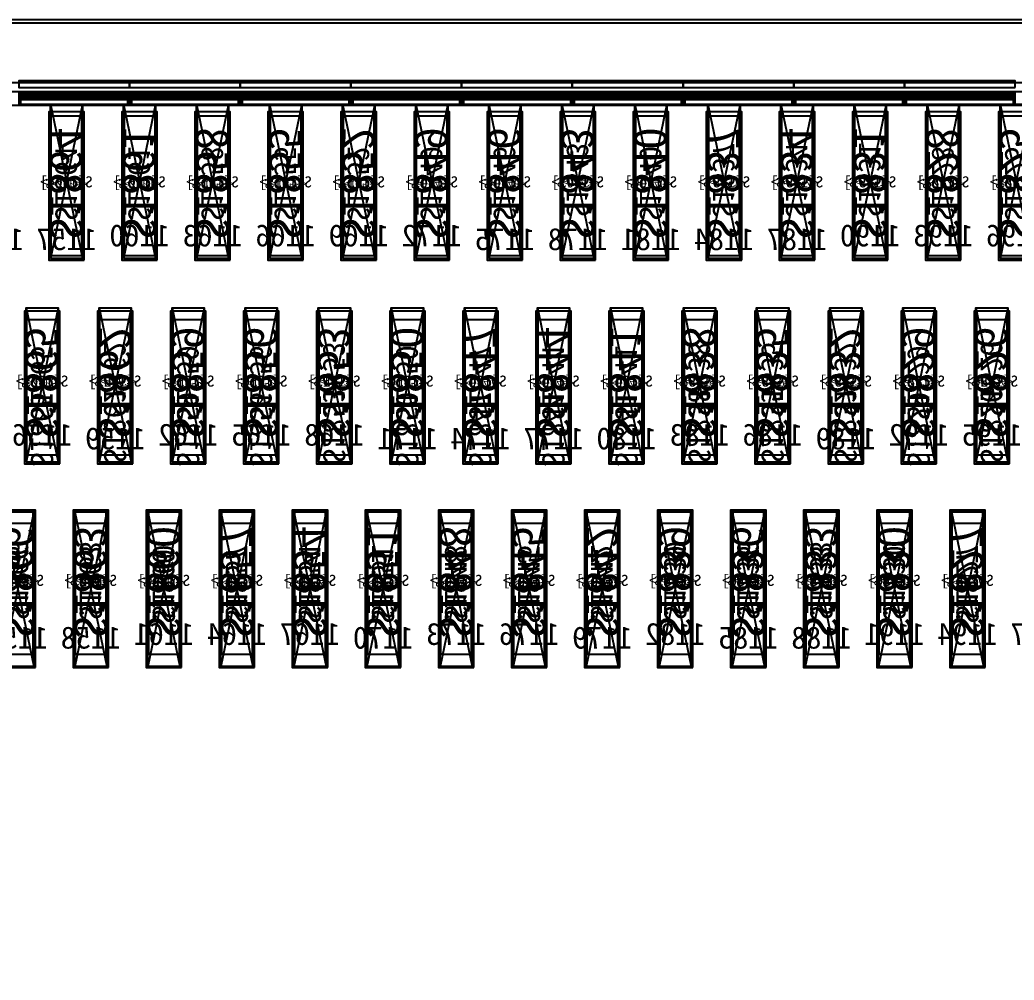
# Model space of a CAD drawing. Header units: millimetres. Extents: x 427 to 2444, y 137 to 817.
# Drawn here: x 1127.9973 to 1128.4464, y 301.2176 to 301.6514 of the extents above; entities that cross this region are included whole.
import ezdxf
from ezdxf.enums import TextEntityAlignment as Align

# ---------------------------------------------------------------- set-up
doc = ezdxf.new("R2010")
doc.units = ezdxf.units.MM
for name, color, linetype in [('L0', 211, 'Continuous'), ('L102', 91, 'Continuous'), ('L114', 213, 'Continuous'), ('L240', 60, 'Continuous'), ('L241', 200, 'Continuous'), ('L242', 51, 'Continuous'), ('L245', 53, 'Continuous'), ('L246', 93, 'Continuous'), ('L247', 13, 'Continuous'), ('L59', 140, 'Continuous'), ('L63', 4, 'Continuous'), ('L98', 150, 'Continuous')]:
    doc.layers.add(name, color=color, linetype=linetype)
doc.styles.add('txt', font='simhei.ttf')

# ---------------------------------------------------------------- blocks, each defined once
blk = doc.blocks.new('HX8394_F_PAD')
at = {"layer": 'L0'}
blk.add_lwpolyline([(-13.86, -0.4025), (-13.86, 0.4025), (13.86, 0.4025), (13.86, -0.4025), (-13.86, -0.4025)], close=True, dxfattribs=at)
at = {"layer": 'L241'}
blk.add_lwpolyline([(-13.9, -0.435), (-13.9, 0.435), (13.9, 0.435), (13.9, -0.435), (-13.9, -0.435)], close=True, dxfattribs=at)
at = {"layer": 'L242'}
for points in [[(7.193, 0.3285), (7.1915, 0.33), (7.1915, 0.392), (7.193, 0.3935), (7.206, 0.3935), (7.2075, 0.392), (7.2075, 0.33), (7.206, 0.3285), (7.193, 0.3285)], [(7.226, 0.3285), (7.2245, 0.33), (7.2245, 0.392), (7.226, 0.3935), (7.239, 0.3935), (7.2405, 0.392), (7.2405, 0.33), (7.239, 0.3285), (7.226, 0.3285)], [(7.259, 0.3285), (7.2575, 0.33), (7.2575, 0.392), (7.259, 0.3935), (7.272, 0.3935), (7.2735, 0.392), (7.2735, 0.33), (7.272, 0.3285), (7.259, 0.3285)], [(7.292, 0.3285), (7.2905, 0.33), (7.2905, 0.392), (7.292, 0.3935), (7.305, 0.3935), (7.3065, 0.392), (7.3065, 0.33), (7.305, 0.3285), (7.292, 0.3285)], [(7.325, 0.3285), (7.3235, 0.33), (7.3235, 0.392), (7.325, 0.3935), (7.338, 0.3935), (7.3395, 0.392), (7.3395, 0.33), (7.338, 0.3285), (7.325, 0.3285)], [(7.358, 0.3285), (7.3565, 0.33), (7.3565, 0.392), (7.358, 0.3935), (7.371, 0.3935), (7.3725, 0.392), (7.3725, 0.33), (7.371, 0.3285), (7.358, 0.3285)], [(7.391, 0.3285), (7.3895, 0.33), (7.3895, 0.392), (7.391, 0.3935), (7.404, 0.3935), (7.4055, 0.392), (7.4055, 0.33), (7.404, 0.3285), (7.391, 0.3285)], [(7.424, 0.3285), (7.4225, 0.33), (7.4225, 0.392), (7.424, 0.3935), (7.437, 0.3935), (7.4385, 0.392), (7.4385, 0.33), (7.437, 0.3285), (7.424, 0.3285)], [(7.457, 0.3285), (7.4555, 0.33), (7.4555, 0.392), (7.457, 0.3935), (7.47, 0.3935), (7.4715, 0.392), (7.4715, 0.33), (7.47, 0.3285), (7.457, 0.3285)], [(7.49, 0.3285), (7.4885, 0.33), (7.4885, 0.392), (7.49, 0.3935), (7.503, 0.3935), (7.5045, 0.392), (7.5045, 0.33), (7.503, 0.3285), (7.49, 0.3285)], [(7.523, 0.3285), (7.5215, 0.33), (7.5215, 0.392), (7.523, 0.3935), (7.536, 0.3935), (7.5375, 0.392), (7.5375, 0.33), (7.536, 0.3285), (7.523, 0.3285)], [(7.556, 0.3285), (7.5545, 0.33), (7.5545, 0.392), (7.556, 0.3935), (7.569, 0.3935), (7.5705, 0.392), (7.5705, 0.33), (7.569, 0.3285), (7.556, 0.3285)], [(7.589, 0.3285), (7.5875, 0.33), (7.5875, 0.392), (7.589, 0.3935), (7.602, 0.3935), (7.6035, 0.392), (7.6035, 0.33), (7.602, 0.3285), (7.589, 0.3285)], [(7.622, 0.3285), (7.6205, 0.33), (7.6205, 0.392), (7.622, 0.3935), (7.635, 0.3935), (7.6365, 0.392), (7.6365, 0.33), (7.635, 0.3285), (7.622, 0.3285)], [(7.204, 0.2385), (7.2025, 0.24), (7.2025, 0.302), (7.204, 0.3035), (7.217, 0.3035), (7.2185, 0.302), (7.2185, 0.24), (7.217, 0.2385), (7.204, 0.2385)], [(7.237, 0.2385), (7.2355, 0.24), (7.2355, 0.302), (7.237, 0.3035), (7.25, 0.3035), (7.2515, 0.302), (7.2515, 0.24), (7.25, 0.2385), (7.237, 0.2385)], [(7.27, 0.2385), (7.2685, 0.24), (7.2685, 0.302), (7.27, 0.3035), (7.283, 0.3035), (7.2845, 0.302), (7.2845, 0.24), (7.283, 0.2385), (7.27, 0.2385)], [(7.303, 0.2385), (7.3015, 0.24), (7.3015, 0.302), (7.303, 0.3035), (7.316, 0.3035), (7.3175, 0.302), (7.3175, 0.24), (7.316, 0.2385), (7.303, 0.2385)], [(7.336, 0.2385), (7.3345, 0.24), (7.3345, 0.302), (7.336, 0.3035), (7.349, 0.3035), (7.3505, 0.302), (7.3505, 0.24), (7.349, 0.2385), (7.336, 0.2385)], [(7.369, 0.2385), (7.3675, 0.24), (7.3675, 0.302), (7.369, 0.3035), (7.382, 0.3035), (7.3835, 0.302), (7.3835, 0.24), (7.382, 0.2385), (7.369, 0.2385)], [(7.402, 0.2385), (7.4005, 0.24), (7.4005, 0.302), (7.402, 0.3035), (7.415, 0.3035), (7.4165, 0.302), (7.4165, 0.24), (7.415, 0.2385), (7.402, 0.2385)], [(7.435, 0.2385), (7.4335, 0.24), (7.4335, 0.302), (7.435, 0.3035), (7.448, 0.3035), (7.4495, 0.302), (7.4495, 0.24), (7.448, 0.2385), (7.435, 0.2385)], [(7.468, 0.2385), (7.4665, 0.24), (7.4665, 0.302), (7.468, 0.3035), (7.481, 0.3035), (7.4825, 0.302), (7.4825, 0.24), (7.481, 0.2385), (7.468, 0.2385)], [(7.501, 0.2385), (7.4995, 0.24), (7.4995, 0.302), (7.501, 0.3035), (7.514, 0.3035), (7.5155, 0.302), (7.5155, 0.24), (7.514, 0.2385), (7.501, 0.2385)], [(7.534, 0.2385), (7.5325, 0.24), (7.5325, 0.302), (7.534, 0.3035), (7.547, 0.3035), (7.5485, 0.302), (7.5485, 0.24), (7.547, 0.2385), (7.534, 0.2385)], [(7.567, 0.2385), (7.5655, 0.24), (7.5655, 0.302), (7.567, 0.3035), (7.58, 0.3035), (7.5815, 0.302), (7.5815, 0.24), (7.58, 0.2385), (7.567, 0.2385)], [(7.6, 0.2385), (7.5985, 0.24), (7.5985, 0.302), (7.6, 0.3035), (7.613, 0.3035), (7.6145, 0.302), (7.6145, 0.24), (7.613, 0.2385), (7.6, 0.2385)], [(7.633, 0.2385), (7.6315, 0.24), (7.6315, 0.302), (7.633, 0.3035), (7.646, 0.3035), (7.6475, 0.302), (7.6475, 0.24), (7.646, 0.2385), (7.633, 0.2385)], [(7.215, 0.1485), (7.2135, 0.15), (7.2135, 0.212), (7.215, 0.2135), (7.228, 0.2135), (7.2295, 0.212), (7.2295, 0.15), (7.228, 0.1485), (7.215, 0.1485)], [(7.248, 0.1485), (7.2465, 0.15), (7.2465, 0.212), (7.248, 0.2135), (7.261, 0.2135), (7.2625, 0.212), (7.2625, 0.15), (7.261, 0.1485), (7.248, 0.1485)], [(7.281, 0.1485), (7.2795, 0.15), (7.2795, 0.212), (7.281, 0.2135), (7.294, 0.2135), (7.2955, 0.212), (7.2955, 0.15), (7.294, 0.1485), (7.281, 0.1485)], [(7.314, 0.1485), (7.3125, 0.15), (7.3125, 0.212), (7.314, 0.2135), (7.327, 0.2135), (7.3285, 0.212), (7.3285, 0.15), (7.327, 0.1485), (7.314, 0.1485)], [(7.347, 0.1485), (7.3455, 0.15), (7.3455, 0.212), (7.347, 0.2135), (7.36, 0.2135), (7.3615, 0.212), (7.3615, 0.15), (7.36, 0.1485), (7.347, 0.1485)], [(7.38, 0.1485), (7.3785, 0.15), (7.3785, 0.212), (7.38, 0.2135), (7.393, 0.2135), (7.3945, 0.212), (7.3945, 0.15), (7.393, 0.1485), (7.38, 0.1485)], [(7.413, 0.1485), (7.4115, 0.15), (7.4115, 0.212), (7.413, 0.2135), (7.426, 0.2135), (7.4275, 0.212), (7.4275, 0.15), (7.426, 0.1485), (7.413, 0.1485)], [(7.446, 0.1485), (7.4445, 0.15), (7.4445, 0.212), (7.446, 0.2135), (7.459, 0.2135), (7.4605, 0.212), (7.4605, 0.15), (7.459, 0.1485), (7.446, 0.1485)], [(7.479, 0.1485), (7.4775, 0.15), (7.4775, 0.212), (7.479, 0.2135), (7.492, 0.2135), (7.4935, 0.212), (7.4935, 0.15), (7.492, 0.1485), (7.479, 0.1485)], [(7.512, 0.1485), (7.5105, 0.15), (7.5105, 0.212), (7.512, 0.2135), (7.525, 0.2135), (7.5265, 0.212), (7.5265, 0.15), (7.525, 0.1485), (7.512, 0.1485)], [(7.545, 0.1485), (7.5435, 0.15), (7.5435, 0.212), (7.545, 0.2135), (7.558, 0.2135), (7.5595, 0.212), (7.5595, 0.15), (7.558, 0.1485), (7.545, 0.1485)], [(7.578, 0.1485), (7.5765, 0.15), (7.5765, 0.212), (7.578, 0.2135), (7.591, 0.2135), (7.5925, 0.212), (7.5925, 0.15), (7.591, 0.1485), (7.578, 0.1485)], [(7.611, 0.1485), (7.6095, 0.15), (7.6095, 0.212), (7.611, 0.2135), (7.624, 0.2135), (7.6255, 0.212), (7.6255, 0.15), (7.624, 0.1485), (7.611, 0.1485)], [(7.644, 0.1485), (7.6425, 0.15), (7.6425, 0.212), (7.644, 0.2135), (7.657, 0.2135), (7.6585, 0.212), (7.6585, 0.15), (7.657, 0.1485), (7.644, 0.1485)]]:
    blk.add_lwpolyline(points, close=True, dxfattribs=at)
at = {"layer": 'L247', "style": 'txt'}
for s, p in [('S1828', (7.2325, 0.361)), ('S1831', (7.2655, 0.362666)), ('S1834', (7.2985, 0.362666)), ('S1837', (7.3315, 0.362666)), ('S1840', (7.3645, 0.361)), ('S1843', (7.3975, 0.362666)), ('S1846', (7.4305, 0.361)), ('S1849', (7.4635, 0.361)), ('S1852', (7.4965, 0.361)), ('S1858', (7.5625, 0.361)), ('S1861', (7.5955, 0.361)), ('S1864', (7.6285, 0.361)), ('S1825', (7.1995, 0.361)), ('S1855', (7.5295, 0.361)), ('S1826', (7.2105, 0.272666)), ('S1832', (7.2765, 0.272666)), ('S1835', (7.3095, 0.272666)), ('S1838', (7.3425, 0.272666)), ('S1844', (7.4085, 0.271)), ('S1853', (7.5075, 0.272666)), ('S1862', (7.6065, 0.272666)), ('S1829', (7.2435, 0.271)), ('S1841', (7.3755, 0.271)), ('S1847', (7.4415, 0.271)), ('S1850', (7.4745, 0.271)), ('S1856', (7.5405, 0.271)), ('S1859', (7.5735, 0.271)), ('S1865', (7.6395, 0.271)), ('S1830', (7.2545, 0.182666)), ('S1833', (7.2875, 0.182666)), ('S1836', (7.3205, 0.182666)), ('S1839', (7.3535, 0.182666)), ('S1863', (7.6175, 0.182666)), ('S1866', (7.6505, 0.182666)), ('S1827', (7.2215, 0.181)), ('S1842', (7.3865, 0.181)), ('S1845', (7.4195, 0.181)), ('S1848', (7.4525, 0.181)), ('S1851', (7.4855, 0.181)), ('S1854', (7.5185, 0.181)), ('S1857', (7.5515, 0.181)), ('S1860', (7.5845, 0.181))]:
    blk.add_text(s, height=0.01, rotation=90, dxfattribs=at).set_placement(p, align=Align.MIDDLE_CENTER)
blk = doc.blocks.new('NTBUMP_65X16')
at = {"layer": 'L242'}
blk.add_lwpolyline([(-0.008, -0.0325), (-0.008, 0.0325), (0.008, 0.0325), (0.008, -0.0325), (-0.008, -0.0325)], close=True, dxfattribs=at)
blk = doc.blocks.new('ILI9881C_AA_NTBUMP_PM_875UM')
at = {"layer": 'L241'}
blk.add_lwpolyline([(-13.92, -0.4375), (-13.92, 0.4375), (13.92, 0.4375), (13.92, -0.4375), (-13.92, -0.4375)], close=True, dxfattribs=at)
at = {"rotation": 180}
for p in [(7.1995, 0.365), (7.2325, 0.365), (7.2655, 0.365), (7.2985, 0.365), (7.3315, 0.365), (7.3645, 0.365), (7.3975, 0.365), (7.4305, 0.365), (7.4635, 0.365), (7.4965, 0.365), (7.5295, 0.365), (7.5625, 0.365), (7.5955, 0.365), (7.6285, 0.365), (7.2105, 0.275), (7.2435, 0.275), (7.2765, 0.275), (7.3095, 0.275), (7.3425, 0.275), (7.3755, 0.275), (7.4085, 0.275), (7.4415, 0.275), (7.4745, 0.275), (7.5075, 0.275), (7.5405, 0.275), (7.5735, 0.275), (7.6065, 0.275), (7.6395, 0.275), (7.2215, 0.185), (7.2545, 0.185), (7.2875, 0.185), (7.3205, 0.185), (7.3535, 0.185), (7.3865, 0.185), (7.4195, 0.185), (7.4525, 0.185), (7.4855, 0.185), (7.5185, 0.185), (7.5515, 0.185), (7.5845, 0.185), (7.6175, 0.185), (7.6505, 0.185)]:
    blk.add_blockref('NTBUMP_65X16', p, dxfattribs=at)
at = {"layer": 'L246', "style": 'txt'}
for s, p in [('S1825', (7.1995, 0.365)), ('S1828', (7.2325, 0.365)), ('S1831', (7.2655, 0.365)), ('S1834', (7.2985, 0.365)), ('S1837', (7.3315, 0.365)), ('S1840', (7.3645, 0.365)), ('S1843', (7.3975, 0.365)), ('S1846', (7.4305, 0.365)), ('S1849', (7.4635, 0.365)), ('S1852', (7.4965, 0.365)), ('S1855', (7.5295, 0.365)), ('S1858', (7.5625, 0.365)), ('S1861', (7.5955, 0.365)), ('S1864', (7.6285, 0.365)), ('S1826', (7.2105, 0.275)), ('S1829', (7.2435, 0.275)), ('S1832', (7.2765, 0.275)), ('S1835', (7.3095, 0.275)), ('S1838', (7.3425, 0.275)), ('S1841', (7.3755, 0.275)), ('S1844', (7.4085, 0.275)), ('S1847', (7.4415, 0.275)), ('S1850', (7.4745, 0.275)), ('S1853', (7.5075, 0.275)), ('S1856', (7.5405, 0.275)), ('S1859', (7.5735, 0.275)), ('S1862', (7.6065, 0.275)), ('S1865', (7.6395, 0.275)), ('S1827', (7.2215, 0.185)), ('S1830', (7.2545, 0.185)), ('S1833', (7.2875, 0.185)), ('S1836', (7.3205, 0.185)), ('S1839', (7.3535, 0.185)), ('S1842', (7.3865, 0.185)), ('S1845', (7.4195, 0.185)), ('S1848', (7.4525, 0.185)), ('S1851', (7.4855, 0.185)), ('S1854', (7.5185, 0.185)), ('S1857', (7.5515, 0.185)), ('S1860', (7.5845, 0.185)), ('S1863', (7.6175, 0.185)), ('S1866', (7.6505, 0.185))]:
    blk.add_text(s, height=0.015, rotation=90, dxfattribs=at).set_placement(p, align=Align.MIDDLE_CENTER)
for s, p in [('1196', (7.1995, 0.341666)), ('1193', (7.2325, 0.341666)), ('1190', (7.2655, 0.341666)), ('1172', (7.4635, 0.341666)), ('1169', (7.4965, 0.341666)), ('1166', (7.5295, 0.341666)), ('1163', (7.5625, 0.341666)), ('1160', (7.5955, 0.341666)), ('1187', (7.2985, 0.34)), ('1184', (7.3315, 0.34)), ('1181', (7.3645, 0.34)), ('1178', (7.3975, 0.34)), ('1175', (7.4305, 0.34)), ('1157', (7.6285, 0.34)), ('1154', (7.6615, 0.34)), ('1195', (7.2105, 0.251666)), ('1192', (7.2435, 0.251666)), ('1186', (7.3095, 0.251666)), ('1183', (7.3425, 0.251666)), ('1168', (7.5075, 0.251666)), ('1165', (7.5405, 0.251666)), ('1162', (7.5735, 0.251666)), ('1156', (7.6395, 0.251666)), ('1189', (7.2765, 0.25)), ('1180', (7.3755, 0.25)), ('1177', (7.4085, 0.25)), ('1174', (7.4415, 0.25)), ('1171', (7.4745, 0.25)), ('1159', (7.6065, 0.25)), ('1197', (7.1885, 0.161666)), ('1194', (7.2215, 0.161666)), ('1191', (7.2545, 0.161666)), ('1182', (7.3535, 0.161666)), ('1176', (7.4195, 0.161666)), ('1173', (7.4525, 0.161666)), ('1167', (7.5185, 0.161666)), ('1164', (7.5515, 0.161666)), ('1161', (7.5845, 0.161666)), ('1188', (7.2875, 0.16)), ('1185', (7.3205, 0.16)), ('1179', (7.3865, 0.16)), ('1170', (7.4855, 0.16)), ('1158', (7.6175, 0.16)), ('1155', (7.6505, 0.16))]:
    blk.add_text(s, height=0.01, dxfattribs=at).set_placement(p, align=Align.MIDDLE_CENTER)
blk = doc.blocks.new('OUT_3BUMP')
at = {"layer": 'L242'}
for points in [[(0, 0.206), (0, 0.271), (0.016, 0.271), (0.016, 0.206), (0, 0.206)], [(0.011, 0.116), (0.011, 0.181), (0.027, 0.181), (0.027, 0.116), (0.011, 0.116)], [(0.022, 0.026), (0.022, 0.091), (0.038, 0.091), (0.038, 0.026), (0.022, 0.026)]]:
    blk.add_lwpolyline(points, close=True, dxfattribs=at)
blk = doc.blocks.new('JD9365Z_PAD_20170829_Y880')
at = {"layer": 'L241'}
blk.add_lwpolyline([(-13.95, -0.41), (-13.95, 0.41), (13.95, 0.41), (13.95, -0.41), (-13.95, -0.41)], close=True, dxfattribs=at)
at = {"row_count": 1, "column_count": 372, "row_spacing": 0.245, "column_spacing": 0.033}
blk.add_blockref('OUT_3BUMP', (1.3835, 0.13), dxfattribs=at)
at = {"layer": 'L240', "style": 'txt'}
for s, p in [('S[1585]', (7.1995, 0.369333)), ('S[1588]', (7.2325, 0.369333)), ('S[1591]', (7.2655, 0.369333)), ('S[1594]', (7.2985, 0.369333)), ('S[1597]', (7.3315, 0.369333)), ('S[1600]', (7.3645, 0.369333)), ('S[1603]', (7.3975, 0.369333)), ('S[1606]', (7.4305, 0.369333)), ('S[1609]', (7.4635, 0.369333)), ('S[1612]', (7.4965, 0.369333)), ('S[1615]', (7.5295, 0.369333)), ('S[1618]', (7.5625, 0.369333)), ('S[1621]', (7.5955, 0.369333)), ('S[1624]', (7.6285, 0.369333)), ('S[1586]', (7.2105, 0.279333)), ('S[1589]', (7.2435, 0.279333)), ('S[1592]', (7.2765, 0.279333)), ('S[1595]', (7.3095, 0.279333)), ('S[1598]', (7.3425, 0.279333)), ('S[1601]', (7.3755, 0.279333)), ('S[1604]', (7.4085, 0.279333)), ('S[1607]', (7.4415, 0.279333)), ('S[1610]', (7.4745, 0.279333)), ('S[1613]', (7.5075, 0.279333)), ('S[1616]', (7.5405, 0.279333)), ('S[1619]', (7.5735, 0.279333)), ('S[1622]', (7.6065, 0.279333)), ('S[1625]', (7.6395, 0.279333)), ('S[1587]', (7.2215, 0.189333)), ('S[1590]', (7.2545, 0.189333)), ('S[1593]', (7.2875, 0.189333)), ('S[1596]', (7.3205, 0.189333)), ('S[1599]', (7.3535, 0.189333)), ('S[1602]', (7.3865, 0.189333)), ('S[1605]', (7.4195, 0.189333)), ('S[1608]', (7.4525, 0.189333)), ('S[1611]', (7.4855, 0.189333)), ('S[1614]', (7.5185, 0.189333)), ('S[1617]', (7.5515, 0.189333)), ('S[1620]', (7.5845, 0.189333)), ('S[1623]', (7.6175, 0.189333)), ('S[1626]', (7.6505, 0.189333))]:
    blk.add_text(s, height=0.005, dxfattribs=at).set_placement(p, align=Align.MIDDLE_CENTER)
blk = doc.blocks.new('NV3052C3P_BUMP_ORI_20190911')
at = {"layer": 'L241'}
blk.add_lwpolyline([(-13.8, -0.398), (-13.8, 0.398), (13.8, 0.398), (13.8, -0.398), (-13.8, -0.398)], close=True, dxfattribs=at)
at = {"layer": 'L242'}
for points in [[(7.1915, 0.32), (7.1915, 0.385), (7.2075, 0.385), (7.2075, 0.32), (7.1915, 0.32)], [(7.2245, 0.32), (7.2245, 0.385), (7.2405, 0.385), (7.2405, 0.32), (7.2245, 0.32)], [(7.2575, 0.32), (7.2575, 0.385), (7.2735, 0.385), (7.2735, 0.32), (7.2575, 0.32)], [(7.2905, 0.32), (7.2905, 0.385), (7.3065, 0.385), (7.3065, 0.32), (7.2905, 0.32)], [(7.3235, 0.32), (7.3235, 0.385), (7.3395, 0.385), (7.3395, 0.32), (7.3235, 0.32)], [(7.3565, 0.32), (7.3565, 0.385), (7.3725, 0.385), (7.3725, 0.32), (7.3565, 0.32)], [(7.3895, 0.32), (7.3895, 0.385), (7.4055, 0.385), (7.4055, 0.32), (7.3895, 0.32)], [(7.4225, 0.32), (7.4225, 0.385), (7.4385, 0.385), (7.4385, 0.32), (7.4225, 0.32)], [(7.4555, 0.32), (7.4555, 0.385), (7.4715, 0.385), (7.4715, 0.32), (7.4555, 0.32)], [(7.4885, 0.32), (7.4885, 0.385), (7.5045, 0.385), (7.5045, 0.32), (7.4885, 0.32)], [(7.5215, 0.32), (7.5215, 0.385), (7.5375, 0.385), (7.5375, 0.32), (7.5215, 0.32)], [(7.5545, 0.32), (7.5545, 0.385), (7.5705, 0.385), (7.5705, 0.32), (7.5545, 0.32)], [(7.5875, 0.32), (7.5875, 0.385), (7.6035, 0.385), (7.6035, 0.32), (7.5875, 0.32)], [(7.6205, 0.32), (7.6205, 0.385), (7.6365, 0.385), (7.6365, 0.32), (7.6205, 0.32)], [(7.2025, 0.23), (7.2025, 0.295), (7.2185, 0.295), (7.2185, 0.23), (7.2025, 0.23)], [(7.2355, 0.23), (7.2355, 0.295), (7.2515, 0.295), (7.2515, 0.23), (7.2355, 0.23)], [(7.2685, 0.23), (7.2685, 0.295), (7.2845, 0.295), (7.2845, 0.23), (7.2685, 0.23)], [(7.3015, 0.23), (7.3015, 0.295), (7.3175, 0.295), (7.3175, 0.23), (7.3015, 0.23)], [(7.3345, 0.23), (7.3345, 0.295), (7.3505, 0.295), (7.3505, 0.23), (7.3345, 0.23)], [(7.3675, 0.23), (7.3675, 0.295), (7.3835, 0.295), (7.3835, 0.23), (7.3675, 0.23)], [(7.4005, 0.23), (7.4005, 0.295), (7.4165, 0.295), (7.4165, 0.23), (7.4005, 0.23)], [(7.4335, 0.23), (7.4335, 0.295), (7.4495, 0.295), (7.4495, 0.23), (7.4335, 0.23)], [(7.4665, 0.23), (7.4665, 0.295), (7.4825, 0.295), (7.4825, 0.23), (7.4665, 0.23)], [(7.4995, 0.23), (7.4995, 0.295), (7.5155, 0.295), (7.5155, 0.23), (7.4995, 0.23)], [(7.5325, 0.23), (7.5325, 0.295), (7.5485, 0.295), (7.5485, 0.23), (7.5325, 0.23)], [(7.5655, 0.23), (7.5655, 0.295), (7.5815, 0.295), (7.5815, 0.23), (7.5655, 0.23)], [(7.5985, 0.23), (7.5985, 0.295), (7.6145, 0.295), (7.6145, 0.23), (7.5985, 0.23)], [(7.6315, 0.23), (7.6315, 0.295), (7.6475, 0.295), (7.6475, 0.23), (7.6315, 0.23)], [(7.2135, 0.14), (7.2135, 0.205), (7.2295, 0.205), (7.2295, 0.14), (7.2135, 0.14)], [(7.2465, 0.14), (7.2465, 0.205), (7.2625, 0.205), (7.2625, 0.14), (7.2465, 0.14)], [(7.2795, 0.14), (7.2795, 0.205), (7.2955, 0.205), (7.2955, 0.14), (7.2795, 0.14)], [(7.3125, 0.14), (7.3125, 0.205), (7.3285, 0.205), (7.3285, 0.14), (7.3125, 0.14)], [(7.3455, 0.14), (7.3455, 0.205), (7.3615, 0.205), (7.3615, 0.14), (7.3455, 0.14)], [(7.3785, 0.14), (7.3785, 0.205), (7.3945, 0.205), (7.3945, 0.14), (7.3785, 0.14)], [(7.4115, 0.14), (7.4115, 0.205), (7.4275, 0.205), (7.4275, 0.14), (7.4115, 0.14)], [(7.4445, 0.14), (7.4445, 0.205), (7.4605, 0.205), (7.4605, 0.14), (7.4445, 0.14)], [(7.4775, 0.14), (7.4775, 0.205), (7.4935, 0.205), (7.4935, 0.14), (7.4775, 0.14)], [(7.5105, 0.14), (7.5105, 0.205), (7.5265, 0.205), (7.5265, 0.14), (7.5105, 0.14)], [(7.5435, 0.14), (7.5435, 0.205), (7.5595, 0.205), (7.5595, 0.14), (7.5435, 0.14)], [(7.5765, 0.14), (7.5765, 0.205), (7.5925, 0.205), (7.5925, 0.14), (7.5765, 0.14)], [(7.6095, 0.14), (7.6095, 0.205), (7.6255, 0.205), (7.6255, 0.14), (7.6095, 0.14)], [(7.6425, 0.14), (7.6425, 0.205), (7.6585, 0.205), (7.6585, 0.14), (7.6425, 0.14)]]:
    blk.add_lwpolyline(points, close=True, dxfattribs=at)
at = {"layer": 'L245', "style": 'txt'}
for s, p in [('S<1825>', (7.199473, 0.353333)), ('S<1828>', (7.232473, 0.353333)), ('S<1831>', (7.265473, 0.353333)), ('S<1834>', (7.298473, 0.353333)), ('S<1837>', (7.331473, 0.353333)), ('S<1840>', (7.364473, 0.353333)), ('S<1843>', (7.397473, 0.353333)), ('S<1846>', (7.430473, 0.353333)), ('S<1849>', (7.463473, 0.353333)), ('S<1852>', (7.496473, 0.353333)), ('S<1855>', (7.529473, 0.353333)), ('S<1858>', (7.562473, 0.353333)), ('S<1861>', (7.595473, 0.353333)), ('S<1864>', (7.628473, 0.353333)), ('S<1826>', (7.210473, 0.263333)), ('S<1829>', (7.243473, 0.263333)), ('S<1832>', (7.276473, 0.263333)), ('S<1835>', (7.309473, 0.263333)), ('S<1838>', (7.342473, 0.263333)), ('S<1841>', (7.375473, 0.263333)), ('S<1844>', (7.408473, 0.263333)), ('S<1847>', (7.441473, 0.263333)), ('S<1850>', (7.474473, 0.263333)), ('S<1853>', (7.507473, 0.263333)), ('S<1856>', (7.540473, 0.263333)), ('S<1859>', (7.573473, 0.263333)), ('S<1862>', (7.606473, 0.263333)), ('S<1865>', (7.639473, 0.263333)), ('S<1827>', (7.221473, 0.173333)), ('S<1830>', (7.254473, 0.173333)), ('S<1833>', (7.287473, 0.173333)), ('S<1836>', (7.320473, 0.173333)), ('S<1839>', (7.353473, 0.173333)), ('S<1842>', (7.386473, 0.173333)), ('S<1845>', (7.419473, 0.173333)), ('S<1848>', (7.452473, 0.173333)), ('S<1851>', (7.485473, 0.173333)), ('S<1854>', (7.518473, 0.173333)), ('S<1857>', (7.551473, 0.173333)), ('S<1860>', (7.584473, 0.173333)), ('S<1863>', (7.617473, 0.173333)), ('S<1866>', (7.650473, 0.173333))]:
    blk.add_text(s, height=0.005, dxfattribs=at).set_placement(p, align=Align.MIDDLE_CENTER)
blk = doc.blocks.new('BUMP_14_65')
at = {"layer": 'L242'}
blk.add_lwpolyline([(-0.007, -0.022), (-0.007, 0.043), (0.007, 0.043), (0.007, -0.022), (-0.007, -0.022)], close=True, dxfattribs=at)
blk = doc.blocks.new('FL11283_A_OTHER')
at = {"layer": 'L102'}
blk.add_lwpolyline([(0, 0), (0, 0.41), (13.86, 0.41), (13.86, 0), (0, 0)], close=True, dxfattribs=at)
at = {"layer": 'L241'}
blk.add_lwpolyline([(-13.86, -0.41), (-13.86, 0.41), (13.86, 0.41), (13.86, 0.404), (-13.854, 0.404), (-13.854, -0.404), (13.854, -0.404), (13.854, 0.404), (13.86, 0.404), (13.86, -0.41), (-13.86, -0.41)], close=True, dxfattribs=at)
at = {"layer": 'L59'}
blk.add_lwpolyline([(-13.86, -0.41), (-13.86, 0.41), (13.86, 0.41), (13.86, -0.41), (-13.86, -0.41)], close=True, dxfattribs=at)
for p in [(7.1995, 0.358), (7.2325, 0.358), (7.2655, 0.358), (7.2985, 0.358), (7.3315, 0.358), (7.3645, 0.358), (7.3975, 0.358), (7.4305, 0.358), (7.4635, 0.358), (7.4965, 0.358), (7.5295, 0.358), (7.5625, 0.358), (7.5955, 0.358), (7.6285, 0.358), (7.2105, 0.268), (7.2435, 0.268), (7.2765, 0.268), (7.3095, 0.268), (7.3425, 0.268), (7.3755, 0.268), (7.4085, 0.268), (7.4415, 0.268), (7.4745, 0.268), (7.5075, 0.268), (7.5405, 0.268), (7.5735, 0.268), (7.6065, 0.268), (7.6395, 0.268), (7.2215, 0.178), (7.2545, 0.178), (7.2875, 0.178), (7.3205, 0.178), (7.3535, 0.178), (7.3865, 0.178), (7.4195, 0.178), (7.4525, 0.178), (7.4855, 0.178), (7.5185, 0.178), (7.5515, 0.178), (7.5845, 0.178), (7.6175, 0.178), (7.6505, 0.178)]:
    blk.add_blockref('BUMP_14_65', p)
at = {"layer": 'L102', "style": 'txt'}
for s, p in [('S1831', (7.2655, 0.370166)), ('S1834', (7.2985, 0.370166)), ('S1837', (7.3315, 0.370166)), ('S1843', (7.3975, 0.370166)), ('S1825', (7.1995, 0.3685)), ('S1828', (7.2325, 0.3685)), ('S1840', (7.3645, 0.3685)), ('S1846', (7.4305, 0.3685)), ('S1849', (7.4635, 0.3685)), ('S1852', (7.4965, 0.3685)), ('S1855', (7.5295, 0.3685)), ('S1858', (7.5625, 0.3685)), ('S1861', (7.5955, 0.3685)), ('S1864', (7.6285, 0.3685)), ('S1826', (7.2105, 0.259166)), ('S1832', (7.2765, 0.259166)), ('S1835', (7.3095, 0.259166)), ('S1838', (7.3425, 0.259166)), ('S1844', (7.4085, 0.2575)), ('S1853', (7.5075, 0.259166)), ('S1862', (7.6065, 0.259166)), ('S1829', (7.2435, 0.2575)), ('S1841', (7.3755, 0.2575)), ('S1847', (7.4415, 0.2575)), ('S1850', (7.4745, 0.2575)), ('S1856', (7.5405, 0.2575)), ('S1859', (7.5735, 0.2575)), ('S1865', (7.6395, 0.2575)), ('S1827', (7.2215, 0.1865)), ('S1830', (7.2545, 0.188166)), ('S1833', (7.2875, 0.188166)), ('S1836', (7.3205, 0.188166)), ('S1839', (7.3535, 0.188166)), ('S1842', (7.3865, 0.1865)), ('S1845', (7.4195, 0.1865)), ('S1848', (7.4525, 0.1865)), ('S1851', (7.4855, 0.1865)), ('S1854', (7.5185, 0.1865)), ('S1857', (7.5515, 0.1865)), ('S1860', (7.5845, 0.1865)), ('S1863', (7.6175, 0.188166)), ('S1866', (7.6505, 0.188166))]:
    blk.add_text(s, height=0.01, rotation=90, dxfattribs=at).set_placement(p, align=Align.MIDDLE_CENTER)
blk = doc.blocks.new('GC9702_LCDPAD_BUMP')
at = {"layer": 'L242'}
blk.add_lwpolyline([(-0.008, -0.0325), (-0.008, 0.0325), (0.008, 0.0325), (0.008, -0.0325), (-0.008, -0.0325)], close=True, dxfattribs=at)
blk = doc.blocks.new('GC9702_BUMP_NOCOMPENSATION')
at = {"layer": 'L114', "const_width": 0.004}
for points in [[(7.2, 0.378), (7.25, 0.378)], [(7.2, 0.378), (7.25, 0.378)], [(7.2, 0.378), (7.25, 0.378)], [(7.2, 0.378), (7.25, 0.378)], [(7.25, 0.378), (7.3, 0.378)], [(7.25, 0.378), (7.3, 0.378)], [(7.25, 0.378), (7.3, 0.378)], [(7.25, 0.378), (7.3, 0.378)], [(7.3, 0.378), (7.35, 0.378)], [(7.3, 0.378), (7.35, 0.378)], [(7.3, 0.378), (7.35, 0.378)], [(7.3, 0.378), (7.35, 0.378)], [(7.35, 0.378), (7.4, 0.378)], [(7.35, 0.378), (7.4, 0.378)], [(7.35, 0.378), (7.4, 0.378)], [(7.35, 0.378), (7.4, 0.378)], [(7.4, 0.378), (7.45, 0.378)], [(7.4, 0.378), (7.45, 0.378)], [(7.4, 0.378), (7.45, 0.378)], [(7.4, 0.378), (7.45, 0.378)], [(7.45, 0.378), (7.5, 0.378)], [(7.45, 0.378), (7.5, 0.378)], [(7.45, 0.378), (7.5, 0.378)], [(7.45, 0.378), (7.5, 0.378)], [(7.5, 0.378), (7.55, 0.378)], [(7.5, 0.378), (7.55, 0.378)], [(7.5, 0.378), (7.55, 0.378)], [(7.5, 0.378), (7.55, 0.378)], [(7.55, 0.378), (7.6, 0.378)], [(7.55, 0.378), (7.6, 0.378)], [(7.55, 0.378), (7.6, 0.378)], [(7.55, 0.378), (7.6, 0.378)], [(7.6, 0.378), (7.65, 0.378)], [(7.6, 0.378), (7.65, 0.378)], [(7.6, 0.378), (7.65, 0.378)], [(7.6, 0.378), (7.65, 0.378)]]:
    blk.add_lwpolyline(points, dxfattribs=at)
at = {"layer": 'L114'}
for points in [[(7.2, 0.374), (7.2, 0.38), (7.25, 0.38), (7.25, 0.374), (7.2, 0.374)], [(7.2, 0.374), (7.2, 0.38), (7.25, 0.38), (7.25, 0.374), (7.2, 0.374)], [(7.20074, 0.37443), (7.20074, 0.379), (7.24918, 0.379), (7.24918, 0.37443), (7.20074, 0.37443)], [(7.20074, 0.37443), (7.20074, 0.379), (7.24918, 0.379), (7.24918, 0.37443), (7.20074, 0.37443)], [(7.25, 0.374), (7.25, 0.38), (7.3, 0.38), (7.3, 0.374), (7.25, 0.374)], [(7.25, 0.374), (7.25, 0.38), (7.3, 0.38), (7.3, 0.374), (7.25, 0.374)], [(7.25074, 0.37443), (7.25074, 0.379), (7.29918, 0.379), (7.29918, 0.37443), (7.25074, 0.37443)], [(7.25074, 0.37443), (7.25074, 0.379), (7.29918, 0.379), (7.29918, 0.37443), (7.25074, 0.37443)], [(7.3, 0.374), (7.3, 0.38), (7.35, 0.38), (7.35, 0.374), (7.3, 0.374)], [(7.3, 0.374), (7.3, 0.38), (7.35, 0.38), (7.35, 0.374), (7.3, 0.374)], [(7.30074, 0.37443), (7.30074, 0.379), (7.34918, 0.379), (7.34918, 0.37443), (7.30074, 0.37443)], [(7.30074, 0.37443), (7.30074, 0.379), (7.34918, 0.379), (7.34918, 0.37443), (7.30074, 0.37443)], [(7.35, 0.374), (7.35, 0.38), (7.4, 0.38), (7.4, 0.374), (7.35, 0.374)], [(7.35, 0.374), (7.35, 0.38), (7.4, 0.38), (7.4, 0.374), (7.35, 0.374)], [(7.35074, 0.37443), (7.35074, 0.379), (7.39918, 0.379), (7.39918, 0.37443), (7.35074, 0.37443)], [(7.35074, 0.37443), (7.35074, 0.379), (7.39918, 0.379), (7.39918, 0.37443), (7.35074, 0.37443)], [(7.4, 0.374), (7.4, 0.38), (7.45, 0.38), (7.45, 0.374), (7.4, 0.374)], [(7.4, 0.374), (7.4, 0.38), (7.45, 0.38), (7.45, 0.374), (7.4, 0.374)], [(7.40074, 0.37443), (7.40074, 0.379), (7.44918, 0.379), (7.44918, 0.37443), (7.40074, 0.37443)], [(7.40074, 0.37443), (7.40074, 0.379), (7.44918, 0.379), (7.44918, 0.37443), (7.40074, 0.37443)], [(7.45, 0.374), (7.45, 0.38), (7.5, 0.38), (7.5, 0.374), (7.45, 0.374)], [(7.45, 0.374), (7.45, 0.38), (7.5, 0.38), (7.5, 0.374), (7.45, 0.374)], [(7.45074, 0.37443), (7.45074, 0.379), (7.49918, 0.379), (7.49918, 0.37443), (7.45074, 0.37443)], [(7.45074, 0.37443), (7.45074, 0.379), (7.49918, 0.379), (7.49918, 0.37443), (7.45074, 0.37443)], [(7.5, 0.374), (7.5, 0.38), (7.55, 0.38), (7.55, 0.374), (7.5, 0.374)], [(7.5, 0.374), (7.5, 0.38), (7.55, 0.38), (7.55, 0.374), (7.5, 0.374)], [(7.50074, 0.37443), (7.50074, 0.379), (7.54918, 0.379), (7.54918, 0.37443), (7.50074, 0.37443)], [(7.50074, 0.37443), (7.50074, 0.379), (7.54918, 0.379), (7.54918, 0.37443), (7.50074, 0.37443)], [(7.55, 0.374), (7.55, 0.38), (7.6, 0.38), (7.6, 0.374), (7.55, 0.374)], [(7.55, 0.374), (7.55, 0.38), (7.6, 0.38), (7.6, 0.374), (7.55, 0.374)], [(7.55074, 0.37443), (7.55074, 0.379), (7.59918, 0.379), (7.59918, 0.37443), (7.55074, 0.37443)], [(7.55074, 0.37443), (7.55074, 0.379), (7.59918, 0.379), (7.59918, 0.37443), (7.55074, 0.37443)], [(7.6, 0.374), (7.6, 0.38), (7.65, 0.38), (7.65, 0.374), (7.6, 0.374)], [(7.6, 0.374), (7.6, 0.38), (7.65, 0.38), (7.65, 0.374), (7.6, 0.374)], [(7.60074, 0.37443), (7.60074, 0.379), (7.64918, 0.379), (7.64918, 0.37443), (7.60074, 0.37443)], [(7.60074, 0.37443), (7.60074, 0.379), (7.64918, 0.379), (7.64918, 0.37443), (7.60074, 0.37443)]]:
    blk.add_lwpolyline(points, close=True, dxfattribs=at)
at = {"layer": 'L241'}
for points in [[(7.2, 0.382), (7.2, 0.385), (7.25, 0.385), (7.25, 0.382), (7.2, 0.382)], [(7.2, 0.382), (7.2, 0.385), (7.25, 0.385), (7.25, 0.382), (7.2, 0.382)], [(7.25, 0.382), (7.25, 0.385), (7.3, 0.385), (7.3, 0.382), (7.25, 0.382)], [(7.25, 0.382), (7.25, 0.385), (7.3, 0.385), (7.3, 0.382), (7.25, 0.382)], [(7.3, 0.382), (7.3, 0.385), (7.35, 0.385), (7.35, 0.382), (7.3, 0.382)], [(7.3, 0.382), (7.3, 0.385), (7.35, 0.385), (7.35, 0.382), (7.3, 0.382)], [(7.35, 0.382), (7.35, 0.385), (7.4, 0.385), (7.4, 0.382), (7.35, 0.382)], [(7.35, 0.382), (7.35, 0.385), (7.4, 0.385), (7.4, 0.382), (7.35, 0.382)], [(7.4, 0.382), (7.4, 0.385), (7.45, 0.385), (7.45, 0.382), (7.4, 0.382)], [(7.4, 0.382), (7.4, 0.385), (7.45, 0.385), (7.45, 0.382), (7.4, 0.382)], [(7.45, 0.382), (7.45, 0.385), (7.5, 0.385), (7.5, 0.382), (7.45, 0.382)], [(7.45, 0.382), (7.45, 0.385), (7.5, 0.385), (7.5, 0.382), (7.45, 0.382)], [(7.5, 0.382), (7.5, 0.385), (7.55, 0.385), (7.55, 0.382), (7.5, 0.382)], [(7.5, 0.382), (7.5, 0.385), (7.55, 0.385), (7.55, 0.382), (7.5, 0.382)], [(7.55, 0.382), (7.55, 0.385), (7.6, 0.385), (7.6, 0.382), (7.55, 0.382)], [(7.55, 0.382), (7.55, 0.385), (7.6, 0.385), (7.6, 0.382), (7.55, 0.382)], [(7.6, 0.382), (7.6, 0.385), (7.65, 0.385), (7.65, 0.382), (7.6, 0.382)], [(7.6, 0.382), (7.6, 0.385), (7.65, 0.385), (7.65, 0.382), (7.6, 0.382)]]:
    blk.add_lwpolyline(points, close=True, dxfattribs=at)
at = {"row_count": 1, "column_count": 413, "row_spacing": 0.065, "column_spacing": 0.033}
for p in [(0.0055, 0.3365), (0.0165, 0.2445), (0.0275, 0.1525)]:
    blk.add_blockref('GC9702_LCDPAD_BUMP', p, dxfattribs=at)
at = {"layer": 'L98', "style": 'txt'}
for s, p in [('S<1825>', (7.1995, 0.3385)), ('S<1828>', (7.2325, 0.3385)), ('S<1831>', (7.2655, 0.33917)), ('S<1834>', (7.2985, 0.33917)), ('S<1837>', (7.3315, 0.33917)), ('S<1840>', (7.3645, 0.3385)), ('S<1843>', (7.3975, 0.33917)), ('S<1846>', (7.4305, 0.3385)), ('S<1849>', (7.4635, 0.3385)), ('S<1852>', (7.4965, 0.3385)), ('S<1855>', (7.5295, 0.3385)), ('S<1858>', (7.5625, 0.3385)), ('S<1861>', (7.5955, 0.3385)), ('S<1864>', (7.6285, 0.3385)), ('S<1826>', (7.2105, 0.24917)), ('S<1829>', (7.2435, 0.24917)), ('S<1832>', (7.2765, 0.24917)), ('S<1835>', (7.3095, 0.24917)), ('S<1838>', (7.3425, 0.24917)), ('S<1841>', (7.3755, 0.2485)), ('S<1844>', (7.4085, 0.2485)), ('S<1847>', (7.4415, 0.2485)), ('S<1850>', (7.4745, 0.2485)), ('S<1853>', (7.5075, 0.24917)), ('S<1856>', (7.5405, 0.2485)), ('S<1859>', (7.5735, 0.2485)), ('S<1862>', (7.6065, 0.24917)), ('S<1865>', (7.6395, 0.2485)), ('S<1827>', (7.2215, 0.1585)), ('S<1830>', (7.2545, 0.15917)), ('S<1833>', (7.2875, 0.15917)), ('S<1836>', (7.3205, 0.15917)), ('S<1839>', (7.3535, 0.15917)), ('S<1842>', (7.3865, 0.1585)), ('S<1845>', (7.4195, 0.1585)), ('S<1848>', (7.4525, 0.1585)), ('S<1851>', (7.4855, 0.1585)), ('S<1854>', (7.5185, 0.1585)), ('S<1857>', (7.5515, 0.1585)), ('S<1860>', (7.5845, 0.1585)), ('S<1863>', (7.6175, 0.15917)), ('S<1866>', (7.6505, 0.15917))]:
    blk.add_text(s, height=0.004, rotation=180, dxfattribs=at).set_placement(p, align=Align.MIDDLE_CENTER)
blk = doc.blocks.new('IC_GDS_ALL')
for name, p in [('ILI9881C_AA_NTBUMP_PM_875UM', (0, 0)), ('HX8394_F_PAD', (0, 0.004)), ('GC9702_BUMP_NOCOMPENSATION', (0, 0.0265)), ('NV3052C3P_BUMP_ORI_20190911', (0, 0.0125)), ('JD9365Z_PAD_20170829_Y880', (0, -0.0035)), ('FL11283_A_OTHER', (0, -0.0035))]:
    blk.add_blockref(name, p)
blk = doc.blocks.new('OUTPUT_PAD_SD')
at = {"color": 5, "linetype": 'Continuous'}
blk.add_lwpolyline([(0.00225, 0.078), (0.01675, 0.00825), (0.01675, 0.078), (0.00225, 0.00825)], dxfattribs=at)
at = {"layer": 'L63', "color": 5}
blk.add_lwpolyline([(0.00225, 0.00825), (0.00225, 0.078), (0.01675, 0.078), (0.01675, 0.00825), (0.00225, 0.00825)], close=True, dxfattribs=at)
blk = doc.blocks.new('OUTPUT_PAD_GATE')
at = {"color": 5, "linetype": 'Continuous'}
blk.add_lwpolyline([(0.00175, 0.07125), (0.01625, 0.0015), (0.01625, 0.07125), (0.00175, 0.0015)], dxfattribs=at)
at = {"layer": 'L63', "color": 5}
blk.add_lwpolyline([(0.00175, 0.0015), (0.00175, 0.07125), (0.01625, 0.07125), (0.01625, 0.0015), (0.00175, 0.0015)], close=True, dxfattribs=at)
blk = doc.blocks.new('IC_PAD_ALL')
at = {"row_count": 1, "row_spacing": 0.0685, "column_spacing": 0.066}
for name, p, column_count in [('OUTPUT_PAD_GATE', (0.004, 0.68425), 414), ('OUTPUT_PAD_SD', (0.0365, 0.6775), 414), ('OUTPUT_PAD_GATE', (0.026, 0.59225), 414), ('OUTPUT_PAD_SD', (0.0585, 0.5855), 413), ('OUTPUT_PAD_GATE', (-0.018, 0.5), 414), ('OUTPUT_PAD_SD', (0.0145, 0.49325), 414)]:
    blk.add_blockref(name, p, dxfattribs=dict(at, column_count=column_count))
blk = doc.blocks.new('IC_ALL')
at = {"yscale": -1, "rotation": 180}
blk.add_blockref('IC_GDS_ALL', (14, 0.4375), dxfattribs=at)
blk.add_blockref('IC_PAD_ALL', (0.3525, 0.083))
blk = doc.blocks.new('IC_FPC_OLB_ALL')
blk.add_blockref('IC_ALL', (1.188, 1.0245))

msp = doc.modelspace()

# ---------------------------------------------------------------- block references
msp.add_blockref('IC_FPC_OLB_ALL', (1120.45883, 299.75037))

doc.saveas('drawing.dxf')
